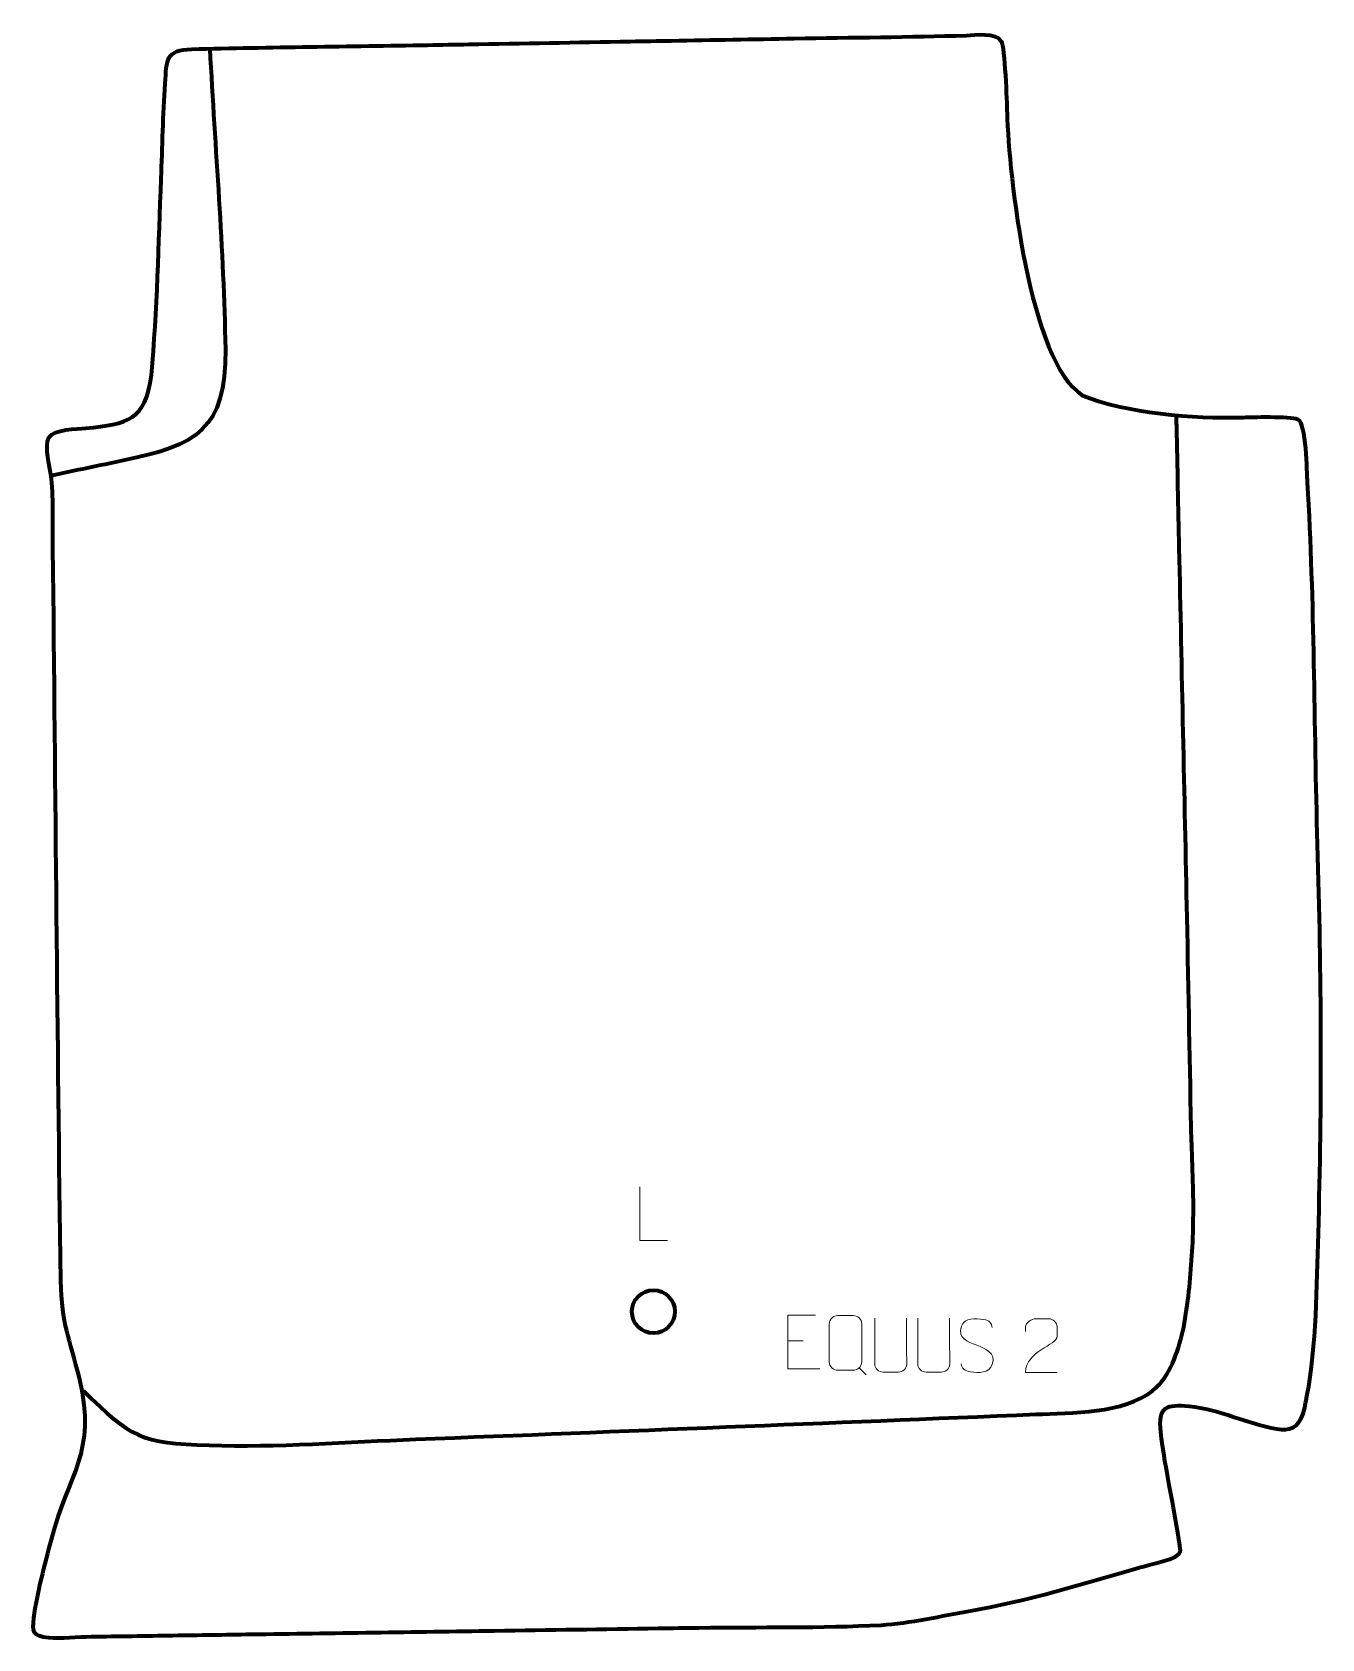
# Model space of a CAD drawing. Header units: millimetres. Extents: x 1105 to 1704, y 122 to 869.
import ezdxf

# ---------------------------------------------------------------- set-up
doc = ezdxf.new("R2010")
doc.units = ezdxf.units.MM
doc.header["$MEASUREMENT"] = 0
doc.layers.add('layer 2', color=7, linetype='Continuous')
doc.layers.add('layer 3', color=7, linetype='Continuous')

msp = doc.modelspace()

# ---------------------------------------------------------------- linework, layer by layer
at = {"layer": 'layer 2', "color": 142, "lineweight": 200}
msp.add_ellipse((1393.5004, 274.5089), major_axis=(0, 10), ratio=1, dxfattribs=at)
at = {"layer": 'layer 2', "color": 142, "lineweight": 158}
for points, knots in [([(1187.2928, 861.2568), (1189.8003, 814.9581), (1193.7273, 767.9898), (1194.5489, 721.6959), (1194.5489, 721.6959), (1194.6384, 684.1577), (1181.7107, 677.2913), (1147.1086, 669.9718), (1147.1086, 669.9718), (1135.931, 667.6073), (1124.7796, 665.3618), (1113.605, 662.923)], [0, 0, 0, 0, 0.25, 0.25, 0.25, 0.25, 0.5, 0.5, 0.5, 0.5, 1, 1, 1, 1]), ([(1128.554, 237.7356), (1151.0121, 215.7362), (1154.8294, 213.4729), (1187.0041, 212.4029), (1187.0041, 212.4029), (1218.2957, 211.3622), (1251.7116, 213.9883), (1283.1361, 215.2129), (1283.1361, 215.2129), (1379.143, 218.9543), (1475.179, 222.817), (1571.1753, 226.8194), (1571.1753, 226.8194), (1587.8218, 227.5137), (1612.0928, 227.0677), (1625.5249, 237.7719), (1625.5249, 237.7719), (1633.7129, 244.2969), (1637.0702, 255.6258), (1639.5716, 265.3956), (1639.5716, 265.3956), (1641.7412, 275.8444), (1642.8767, 287.5599), (1643.6502, 298.2271), (1643.6502, 298.2271), (1644.4676, 309.7157), (1644.5985, 321.1311), (1644.3402, 332.6414), (1644.3402, 332.6414), (1644.1449, 339.2985), (1643.8475, 345.9526), (1643.6695, 352.61), (1643.6695, 352.61), (1643.6695, 352.61), (1643.6448, 353.533), (1643.6448, 353.533), (1643.6448, 353.533), (1642.7517, 388.256), (1642.2979, 422.9894), (1641.5625, 457.7161), (1641.5625, 457.7161), (1640.3454, 514.9524), (1639.1229, 572.1887), (1637.9046, 629.425), (1637.9046, 629.425), (1637.5053, 648.1802), (1637.1061, 666.9355), (1636.7069, 685.6908), (1636.7069, 685.6908), (1636.6866, 686.6445), (1636.6663, 687.5981), (1636.646, 688.5518), (1636.646, 688.5518), (1636.646, 688.5518), (1636.6054, 690.4591), (1636.6054, 690.4591)], [0, 0, 0, 0, 0.06666667, 0.06666667, 0.06666667, 0.06666667, 0.13333333, 0.13333333, 0.13333333, 0.13333333, 0.2, 0.2, 0.2, 0.2, 0.26666667, 0.26666667, 0.26666667, 0.26666667, 0.33333333, 0.33333333, 0.33333333, 0.33333333, 0.4, 0.4, 0.4, 0.4, 0.46666667, 0.46666667, 0.46666667, 0.46666667, 0.53333333, 0.53333333, 0.53333333, 0.53333333, 0.6, 0.6, 0.6, 0.6, 0.66666667, 0.66666667, 0.66666667, 0.66666667, 0.73333333, 0.73333333, 0.73333333, 0.73333333, 0.8, 0.8, 0.8, 0.8, 0.86666667, 0.86666667, 0.86666667, 0.86666667, 1, 1, 1, 1])]:
    msp.add_open_spline(points, degree=3, knots=knots, dxfattribs=at)
at = {"layer": 'layer 3', "color": 242, "lineweight": 158}
msp.add_open_spline([(1683.1926, 219.8613), (1689.1879, 218.9708), (1692.9963, 220.3469), (1695.1809, 226.6825), (1695.1809, 226.6825), (1696.0809, 229.2925), (1696.5263, 232.5), (1697.0829, 235.2406), (1697.0829, 235.2406), (1701.662, 258.6311), (1701.626, 286.5568), (1702.3791, 310.5862), (1702.3791, 310.5862), (1704.1781, 371.3675), (1703.8747, 430.8516), (1702.0405, 491.6168), (1702.0405, 491.6168), (1700.407, 547.4759), (1700.7331, 604.0834), (1697.3464, 659.7881), (1697.3464, 659.7881), (1697.1263, 664.3584), (1696.7822, 687.6797), (1692.911, 689.2508), (1692.911, 689.2508), (1689.343, 690.6988), (1671.2643, 690.1791), (1666.5642, 689.9892), (1666.5642, 689.9892), (1645.3182, 689.4578), (1612.4645, 691.9579), (1592.9798, 700.2691), (1592.9798, 700.2691), (1568.2385, 715.3705), (1558.6152, 802.8897), (1557.8484, 831.4593), (1557.8484, 831.4593), (1557.715, 836.4285), (1556.8218, 862.2537), (1555.1817, 864.8492), (1555.1817, 864.8492), (1552.5278, 869.0493), (1543.2647, 867.7727), (1538.9794, 867.5305), (1538.9794, 867.5305), (1512.4238, 866.7461), (1485.5701, 866.5735), (1458.9732, 866.0994), (1458.9732, 866.0994), (1439.9321, 865.76), (1420.891, 865.4206), (1401.8499, 865.0812), (1401.8499, 865.0812), (1395.5029, 864.9681), (1389.1559, 864.855), (1382.8089, 864.7418), (1382.8089, 864.7418), (1357.7381, 864.295), (1332.6674, 863.8481), (1307.5966, 863.4012), (1307.5966, 863.4012), (1301.2496, 863.2881), (1294.9025, 863.175), (1288.5555, 863.0618), (1288.5555, 863.0618), (1252.03, 862.4183), (1215.4993, 862.0708), (1178.9785, 861.1739), (1178.9785, 861.1739), (1166.5575, 860.6531), (1167.4113, 856.4273), (1166.5616, 845.1142), (1166.5616, 845.1142), (1165.5121, 830.6812), (1165.3395, 815.5935), (1164.7245, 801.0487), (1164.7245, 801.0487), (1163.4774, 770.7895), (1162.9783, 739.7134), (1160.1871, 709.6074), (1160.1871, 709.6074), (1157.3687, 688.554), (1149.2114, 687.1434), (1129.6993, 685.005), (1129.6993, 685.005), (1125.6581, 684.6463), (1114.8318, 684.5497), (1112.6447, 680.8407), (1112.6447, 680.8407), (1110.183, 676.666), (1113.1886, 666.6044), (1113.7258, 661.4601), (1113.7258, 661.4601), (1114.7637, 651.5211), (1114.3159, 639.1936), (1114.4291, 628.9676), (1114.4291, 628.9676), (1115.682, 515.6688), (1116.4969, 402.306), (1118.048, 289.0201), (1118.048, 289.0201), (1118.5522, 267.8486), (1122.0177, 262.9429), (1126.8391, 242.9816), (1126.8391, 242.9816), (1135.0566, 208.9602), (1121.6165, 199.2331), (1113.6895, 168.6544), (1113.6895, 168.6544), (1110.8008, 157.5111), (1106.976, 143.4862), (1105.608, 132.2092), (1105.608, 132.2092), (1104.821, 125.722), (1104.7404, 123.6791), (1112.5074, 122.9653), (1112.5074, 122.9653), (1118.0317, 122.4576), (1126.131, 123.2652), (1132.1686, 123.3543), (1132.1686, 123.3543), (1144.8484, 123.5415), (1157.5281, 123.726), (1170.2079, 123.9119), (1170.2079, 123.9119), (1182.2571, 124.0886), (1194.3063, 124.2652), (1206.3555, 124.4419), (1206.3555, 124.4419), (1225.3806, 124.7208), (1244.4057, 124.9998), (1263.4308, 125.2787), (1263.4308, 125.2787), (1282.1388, 125.553), (1300.8468, 125.8273), (1319.5548, 126.1015), (1319.5548, 126.1015), (1344.9216, 126.4735), (1370.2883, 126.8454), (1395.6551, 127.2173), (1395.6551, 127.2173), (1401.9968, 127.3103), (1408.3385, 127.4032), (1414.6802, 127.4962), (1414.6802, 127.4962), (1442.7712, 127.8706), (1471.2784, 127.2887), (1499.299, 128.7346), (1499.299, 128.7346), (1512.6511, 129.5065), (1527.4315, 133.0633), (1540.8124, 135.3125), (1540.8124, 135.3125), (1566.6673, 139.8114), (1594.0546, 148.0471), (1619.3114, 155.5004), (1619.3114, 155.5004), (1623.0388, 156.6003), (1638.6341, 159.4668), (1638.2544, 163.1747), (1638.2544, 163.1747), (1636.8853, 176.543), (1630.8619, 202.8187), (1629.1242, 218.6392), (1629.1242, 218.6392), (1627.8425, 230.3084), (1631.9136, 231.4387), (1642.5533, 230.4329), (1642.5533, 230.4329), (1656.2683, 229.1364), (1669.7511, 222.1925), (1683.1926, 219.8613)], degree=3, knots=[0, 0, 0, 0, 0.02272727, 0.02272727, 0.02272727, 0.02272727, 0.04545455, 0.04545455, 0.04545455, 0.04545455, 0.06818182, 0.06818182, 0.06818182, 0.06818182, 0.09090909, 0.09090909, 0.09090909, 0.09090909, 0.11363636, 0.11363636, 0.11363636, 0.11363636, 0.13636364, 0.13636364, 0.13636364, 0.13636364, 0.15909091, 0.15909091, 0.15909091, 0.15909091, 0.18181818, 0.18181818, 0.18181818, 0.18181818, 0.20454545, 0.20454545, 0.20454545, 0.20454545, 0.22727273, 0.22727273, 0.22727273, 0.22727273, 0.25, 0.25, 0.25, 0.25, 0.27272727, 0.27272727, 0.27272727, 0.27272727, 0.29545455, 0.29545455, 0.29545455, 0.29545455, 0.31818182, 0.31818182, 0.31818182, 0.31818182, 0.34090909, 0.34090909, 0.34090909, 0.34090909, 0.36363636, 0.36363636, 0.36363636, 0.36363636, 0.38636364, 0.38636364, 0.38636364, 0.38636364, 0.40909091, 0.40909091, 0.40909091, 0.40909091, 0.43181818, 0.43181818, 0.43181818, 0.43181818, 0.45454545, 0.45454545, 0.45454545, 0.45454545, 0.47727273, 0.47727273, 0.47727273, 0.47727273, 0.5, 0.5, 0.5, 0.5, 0.52272727, 0.52272727, 0.52272727, 0.52272727, 0.54545455, 0.54545455, 0.54545455, 0.54545455, 0.56818182, 0.56818182, 0.56818182, 0.56818182, 0.59090909, 0.59090909, 0.59090909, 0.59090909, 0.61363636, 0.61363636, 0.61363636, 0.61363636, 0.63636364, 0.63636364, 0.63636364, 0.63636364, 0.65909091, 0.65909091, 0.65909091, 0.65909091, 0.68181818, 0.68181818, 0.68181818, 0.68181818, 0.70454545, 0.70454545, 0.70454545, 0.70454545, 0.72727273, 0.72727273, 0.72727273, 0.72727273, 0.75, 0.75, 0.75, 0.75, 0.77272727, 0.77272727, 0.77272727, 0.77272727, 0.79545455, 0.79545455, 0.79545455, 0.79545455, 0.81818182, 0.81818182, 0.81818182, 0.81818182, 0.84090909, 0.84090909, 0.84090909, 0.84090909, 0.86363636, 0.86363636, 0.86363636, 0.86363636, 0.88636364, 0.88636364, 0.88636364, 0.88636364, 0.90909091, 0.90909091, 0.90909091, 0.90909091, 0.93181818, 0.93181818, 0.93181818, 0.93181818, 0.95454545, 0.95454545, 0.95454545, 0.95454545, 1, 1, 1, 1], dxfattribs=at)
at = {"layer": 'layer 3', "color": 250, "lineweight": 9}
for points, knots in [([(1400.0689, 307.6063), (1400.0689, 307.6063), (1387.1198, 307.6063), (1387.1198, 307.6063), (1387.1198, 307.6063), (1387.1198, 307.6063), (1387.1198, 332.5599), (1387.1198, 332.5599)], [0, 0, 0, 0, 0.33333333, 0.33333333, 0.33333333, 0.33333333, 1, 1, 1, 1]), ([(1468.8297, 272.855), (1468.8297, 272.855), (1455.9558, 272.855), (1455.9558, 272.855), (1455.9558, 272.855), (1455.9558, 272.855), (1455.9558, 247.9014), (1455.9558, 247.9014), (1455.9558, 247.9014), (1455.9558, 247.9014), (1470.8216, 247.9014), (1470.8216, 247.9014)], [0, 0, 0, 0, 0.25, 0.25, 0.25, 0.25, 0.5, 0.5, 0.5, 0.5, 1, 1, 1, 1]), ([(1479.2023, 272.6767), (1481.5701, 272.6767), (1483.9381, 272.6767), (1486.3061, 272.6767), (1486.3061, 272.6767), (1488.2879, 272.7129), (1490.3152, 271.1944), (1490.3423, 268.7128), (1490.3423, 268.7128), (1490.342, 262.8622), (1490.342, 257.0113), (1490.3423, 251.1599), (1490.3423, 251.1599), (1490.2001, 248.7946), (1488.4926, 247.2883), (1486.3061, 247.2773), (1486.3061, 247.2773), (1483.9321, 247.2778), (1481.5583, 247.2778), (1479.1848, 247.2773), (1479.1848, 247.2773), (1477.2249, 247.1701), (1475.2171, 249.0886), (1475.2286, 251.1423), (1475.2286, 251.1423), (1475.2289, 257.0163), (1475.2289, 262.8901), (1475.2286, 268.7635), (1475.2286, 268.7635), (1475.2329, 270.9401), (1477.0111, 272.6904), (1479.2023, 272.6767)], [0, 0, 0, 0, 0.11111111, 0.11111111, 0.11111111, 0.11111111, 0.22222222, 0.22222222, 0.22222222, 0.22222222, 0.33333333, 0.33333333, 0.33333333, 0.33333333, 0.44444444, 0.44444444, 0.44444444, 0.44444444, 0.55555556, 0.55555556, 0.55555556, 0.55555556, 0.66666667, 0.66666667, 0.66666667, 0.66666667, 0.77777778, 0.77777778, 0.77777778, 0.77777778, 1, 1, 1, 1]), ([(1511.1128, 271.4039), (1511.1124, 265.8644), (1511.2082, 255.6626), (1511.2086, 250.1222), (1511.2086, 250.1222), (1511.0688, 247.8827), (1509.3916, 246.4565), (1507.2439, 246.446), (1507.2439, 246.446), (1504.912, 246.4464), (1502.5801, 246.4464), (1500.2486, 246.446), (1500.2486, 246.446), (1498.3236, 246.3445), (1496.3515, 248.161), (1496.3627, 250.1055), (1496.3627, 250.1055), (1496.363, 255.6674), (1496.4584, 265.8428), (1496.458, 271.4039)], [0, 0, 0, 0, 0.16666667, 0.16666667, 0.16666667, 0.16666667, 0.33333333, 0.33333333, 0.33333333, 0.33333333, 0.5, 0.5, 0.5, 0.5, 0.66666667, 0.66666667, 0.66666667, 0.66666667, 1, 1, 1, 1]), ([(1531.1128, 271.4039), (1531.1124, 265.8644), (1531.2082, 255.6626), (1531.2086, 250.1222), (1531.2086, 250.1222), (1531.0688, 247.8827), (1529.3916, 246.4565), (1527.2439, 246.446), (1527.2439, 246.446), (1524.912, 246.4464), (1522.5801, 246.4464), (1520.2486, 246.446), (1520.2486, 246.446), (1518.3236, 246.3445), (1516.3515, 248.161), (1516.3627, 250.1055), (1516.3627, 250.1055), (1516.363, 255.6674), (1516.4584, 265.8428), (1516.458, 271.4039)], [0, 0, 0, 0, 0.16666667, 0.16666667, 0.16666667, 0.16666667, 0.33333333, 0.33333333, 0.33333333, 0.33333333, 0.5, 0.5, 0.5, 0.5, 0.66666667, 0.66666667, 0.66666667, 0.66666667, 1, 1, 1, 1]), ([(1543.7856, 258.923), (1539.5373, 260.3934), (1534.6292, 262.1892), (1536.6343, 267.7095), (1536.6343, 267.7095), (1538.1378, 271.8494), (1543.3514, 271.4609), (1546.955, 270.8598), (1546.955, 270.8598), (1549.8156, 270.3826), (1550.6803, 269.1694), (1550.9909, 267.0853)], [0, 0, 0, 0, 0.25, 0.25, 0.25, 0.25, 0.5, 0.5, 0.5, 0.5, 1, 1, 1, 1]), ([(1581.1516, 246.262), (1576.2372, 246.2623), (1571.3228, 246.2623), (1566.4087, 246.262), (1566.4087, 246.262), (1566.4087, 256.1943), (1581.0597, 258.8355), (1581.1516, 263.1458), (1581.1516, 263.1458), (1581.1513, 264.5699), (1581.1513, 265.9936), (1581.1516, 267.4169), (1581.1516, 267.4169), (1581.1347, 269.494), (1579.0119, 271.2188), (1577.3409, 271.2361), (1577.3409, 271.2361), (1575.2677, 271.2357), (1573.1948, 271.2357), (1571.1224, 271.2361), (1571.1224, 271.2361), (1569.3003, 271.2526), (1566.4756, 269.4605), (1566.4087, 267.3669), (1566.4087, 267.3669), (1566.4087, 267.3669), (1566.4087, 265.3121), (1566.4087, 265.3121)], [0, 0, 0, 0, 0.125, 0.125, 0.125, 0.125, 0.25, 0.25, 0.25, 0.25, 0.375, 0.375, 0.375, 0.375, 0.5, 0.5, 0.5, 0.5, 0.625, 0.625, 0.625, 0.625, 0.75, 0.75, 0.75, 0.75, 1, 1, 1, 1]), ([(1543.7856, 258.9229), (1547.8042, 257.2762), (1552.8337, 255.3879), (1550.9997, 250.0276), (1550.9997, 250.0276), (1549.5399, 245.7612), (1544.6291, 246.0179), (1540.903, 246.5726), (1540.903, 246.5726), (1538.153, 246.9824), (1536.9321, 248.1959), (1536.5541, 250.3081)], [0, 0, 0, 0, 0.25, 0.25, 0.25, 0.25, 0.5, 0.5, 0.5, 0.5, 1, 1, 1, 1])]:
    msp.add_open_spline(points, degree=3, knots=knots, dxfattribs=at)
for points in [[(1455.9558, 260.9753), (1455.9558, 260.9753), (1463.1239, 260.9753), (1463.1239, 260.9753)], [(1489.1324, 248.3753), (1489.1324, 248.3753), (1492.3426, 245.1684), (1492.3426, 245.1684)]]:
    msp.add_open_spline(points, degree=3, dxfattribs=at)

doc.saveas('drawing.dxf')
